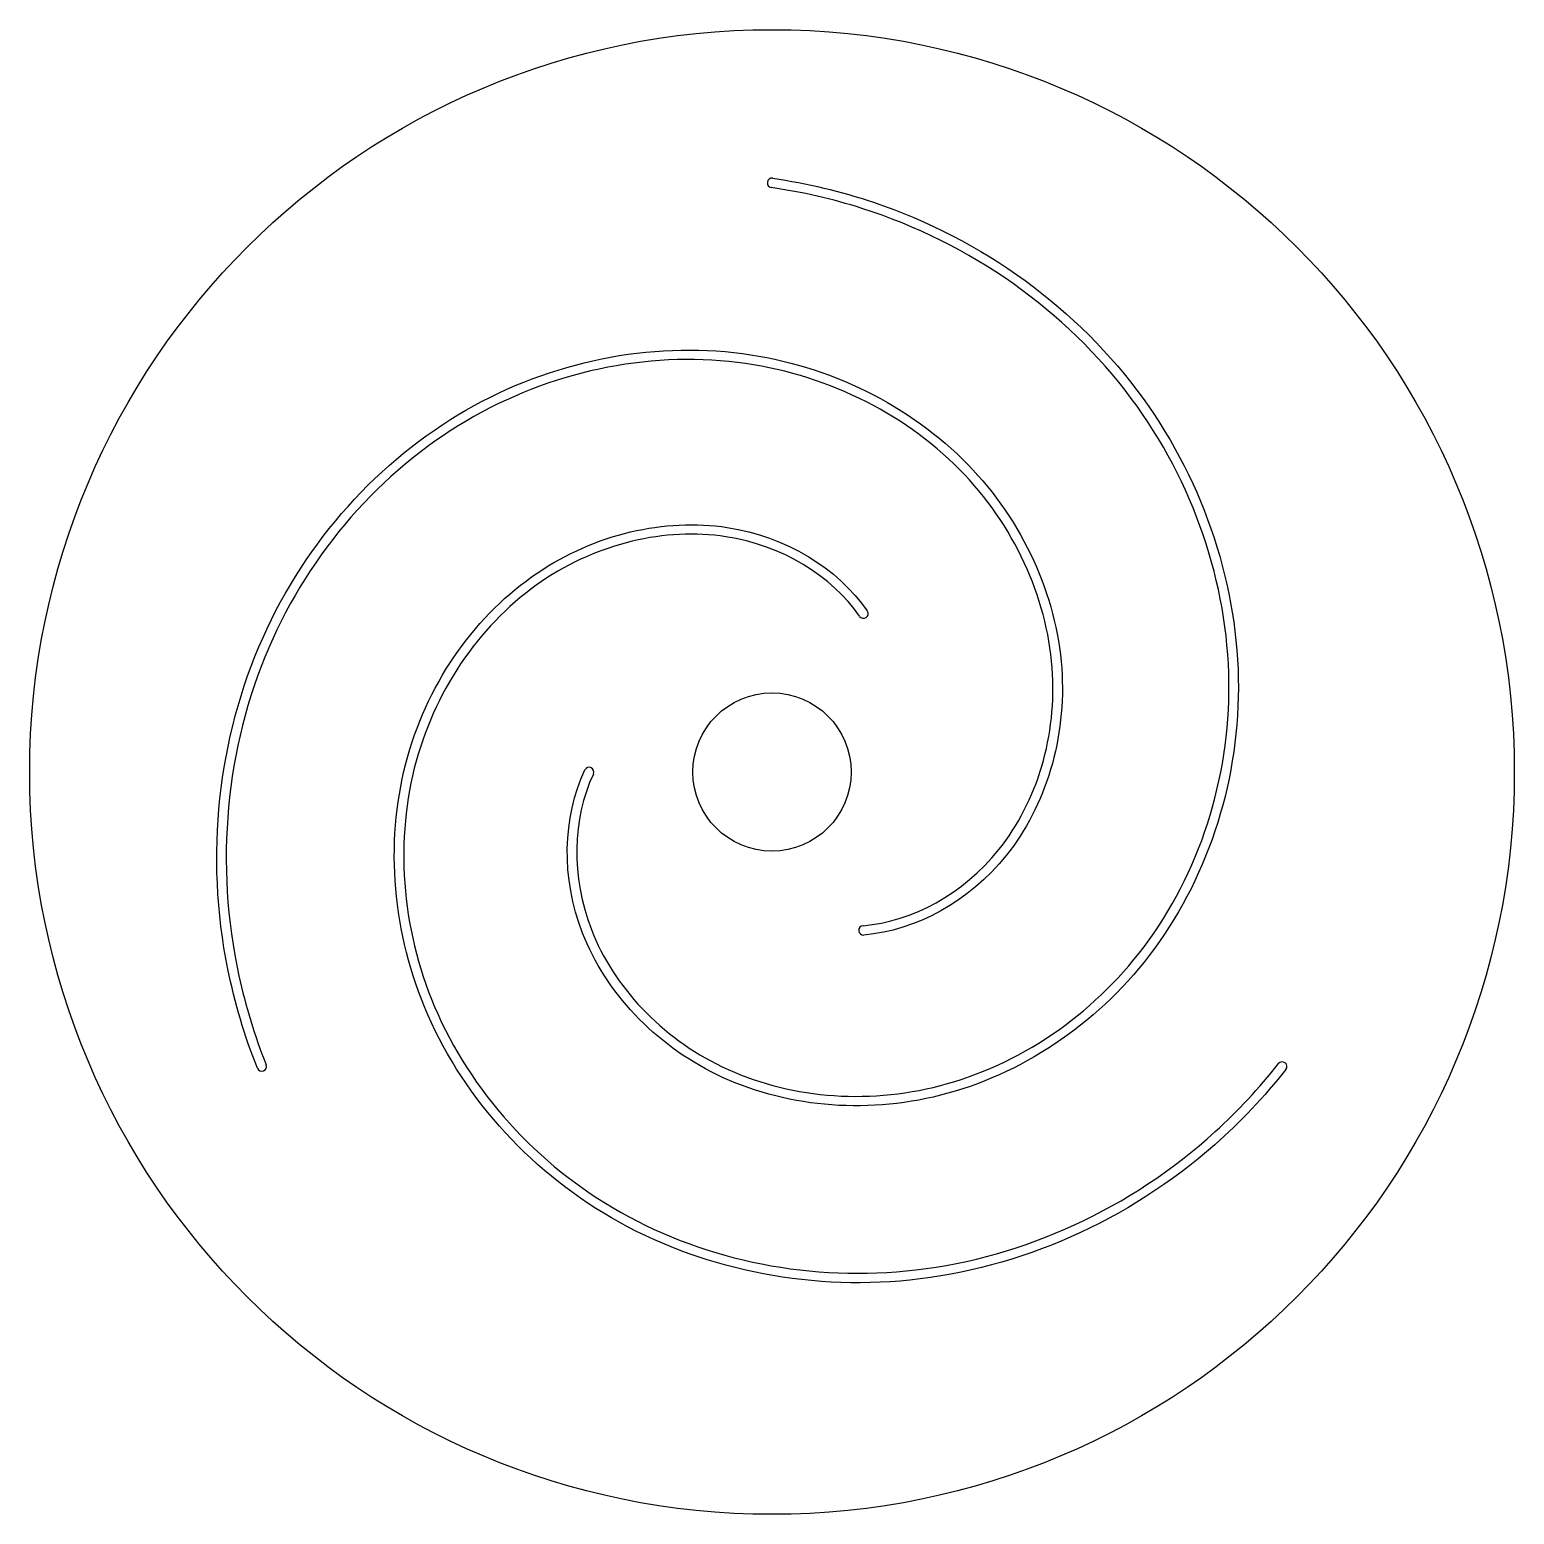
# Model space of a CAD drawing. Header units: millimetres. Extents: x -30 to 30, y -30 to 30.
import ezdxf

# ---------------------------------------------------------------- set-up
doc = ezdxf.new("R2010")
doc.units = ezdxf.units.MM
doc.layers.get('0').update_dxf_attribs({"linetype": 'CONTINUOUS'})

msp = doc.modelspace()

# ---------------------------------------------------------------- linework, layer by layer
for radius in [30, 3.2]:
    msp.add_circle((0, 0), radius)
for centre, radius, start, end in [((0, 23.809), 0.19, 81.67249, 261.67249), ((3.695, 6.4), 0.191, -145.24346, 34.75654), ((-7.39, 0), 0.19, -25.24346, 154.75654), ((3.695, -6.4), 0.19, 94.75654, 274.75654), ((-20.62, -11.905), 0.191, -158.32751, 21.67249), ((20.62, -11.905), 0.19, -38.32751, 141.67249)]:
    msp.add_arc(centre, radius, start, end)
for points, knots in [([(0.028, 23.998), (1.419, 23.794), (2.782, 23.468), (4.098, 23.027), (8.526, 21.54), (12.383, 18.706), (14.997, 15.094), (17.505, 11.628), (18.854, 7.462), (18.848, 3.399), (18.842, -0.583), (17.531, -4.444), (15.244, -7.419), (13.072, -10.243), (10.032, -12.249), (6.805, -13.066), (3.699, -13.853), (0.439, -13.529), (-2.22, -12.236), (-4.759, -11.003), (-6.726, -8.892), (-7.655, -6.507), (-8.523, -4.279), (-8.465, -1.833), (-7.563, 0.081)], [-1, -1, -1, -1, -0.954544, -0.954544, -0.954544, -0.801564, -0.801564, -0.801564, -0.654754, -0.654754, -0.654754, -0.510867, -0.510867, -0.510867, -0.374261, -0.374261, -0.374261, -0.242769, -0.242769, -0.242769, -0.117277, -0.117277, -0.117277, 0, 0, 0, 0]), ([(-7.218, -0.081), (-8.073, -1.893), (-8.133, -4.231), (-7.299, -6.371), (-6.403, -8.672), (-4.491, -10.72), (-2.015, -11.912), (0.58, -13.161), (3.767, -13.465), (6.804, -12.673), (9.958, -11.852), (12.927, -9.859), (15.035, -7.064), (17.254, -4.12), (18.506, -0.306), (18.466, 3.617), (18.425, 7.619), (17.042, 11.713), (14.519, 15.1), (11.89, 18.631), (8.036, 21.377), (3.632, 22.778), (2.445, 23.156), (1.22, 23.438), (-0.028, 23.621)], [0, 0, 0, 0, 0.117303, 0.117303, 0.117303, 0.243435, 0.243435, 0.243435, 0.375598, 0.375598, 0.375598, 0.512884, 0.512884, 0.512884, 0.657428, 0.657428, 0.657428, 0.80488, 0.80488, 0.80488, 0.958564, 0.958564, 0.958564, 1, 1, 1, 1]), ([(-20.797, -11.975), (-21.316, -10.668), (-21.716, -9.325), (-21.991, -7.964), (-22.917, -3.386), (-22.391, 1.371), (-20.57, 5.441), (-18.822, 9.346), (-15.889, 12.597), (-12.367, 14.623), (-8.916, 16.609), (-4.917, 17.404), (-1.197, 16.911), (2.334, 16.442), (5.592, 14.813), (7.913, 12.427), (10.148, 10.13), (11.497, 7.145), (11.707, 4.195), (11.908, 1.38), (11.063, -1.379), (9.463, -3.376), (7.968, -5.241), (5.82, -6.415), (3.711, -6.59)], [-1, -1, -1, -1, -0.954544, -0.954544, -0.954544, -0.801564, -0.801564, -0.801564, -0.654754, -0.654754, -0.654754, -0.510867, -0.510867, -0.510867, -0.374261, -0.374261, -0.374261, -0.242769, -0.242769, -0.242769, -0.117277, -0.117277, -0.117277, 0, 0, 0, 0]), ([(3.679, -6.211), (5.676, -6.044), (7.73, -4.928), (9.167, -3.136), (10.711, -1.209), (11.53, 1.471), (11.324, 4.211), (11.108, 7.083), (9.777, 9.995), (7.574, 12.229), (5.285, 14.55), (2.075, 16.125), (-1.4, 16.552), (-5.059, 17.003), (-8.988, 16.18), (-12.365, 14.183), (-15.811, 12.147), (-18.665, 8.903), (-20.337, 5.024), (-22.08, 0.982), (-22.531, -3.729), (-21.543, -8.243), (-21.276, -9.46), (-20.908, -10.662), (-20.443, -11.834)], [0, 0, 0, 0, 0.117303, 0.117303, 0.117303, 0.243435, 0.243435, 0.243435, 0.375598, 0.375598, 0.375598, 0.512884, 0.512884, 0.512884, 0.657428, 0.657428, 0.657428, 0.80488, 0.80488, 0.80488, 0.958564, 0.958564, 0.958564, 1, 1, 1, 1]), ([(20.769, -12.023), (19.897, -13.126), (18.933, -14.144), (17.893, -15.062), (14.391, -18.154), (10.008, -20.077), (5.573, -20.534), (1.318, -20.973), (-2.965, -20.059), (-6.48, -18.022), (-9.926, -16.026), (-12.614, -12.96), (-14.046, -9.492), (-15.406, -6.199), (-15.624, -2.564), (-14.718, 0.64), (-13.847, 3.723), (-11.936, 6.384), (-9.487, 8.041), (-7.149, 9.622), (-4.337, 10.271), (-1.808, 9.883), (0.555, 9.521), (2.645, 8.248), (3.852, 6.509)], [-1, -1, -1, -1, -0.954544, -0.954544, -0.954544, -0.801564, -0.801564, -0.801564, -0.654754, -0.654754, -0.654754, -0.510867, -0.510867, -0.510867, -0.374261, -0.374261, -0.374261, -0.242769, -0.242769, -0.242769, -0.117277, -0.117277, -0.117277, 0, 0, 0, 0]), ([(3.539, 6.292), (2.397, 7.938), (0.403, 9.159), (-1.867, 9.507), (-4.309, 9.881), (-7.039, 9.249), (-9.309, 7.701), (-11.688, 6.079), (-13.544, 3.47), (-14.377, 0.444), (-15.243, -2.698), (-15.002, -6.265), (-13.635, -9.489), (-12.195, -12.883), (-9.518, -15.874), (-6.1, -17.8), (-2.614, -19.766), (1.622, -20.615), (5.817, -20.124), (10.19, -19.612), (14.495, -17.647), (17.91, -14.535), (18.831, -13.696), (19.688, -12.776), (20.47, -11.787)], [0, 0, 0, 0, 0.117303, 0.117303, 0.117303, 0.243435, 0.243435, 0.243435, 0.375598, 0.375598, 0.375598, 0.512884, 0.512884, 0.512884, 0.657428, 0.657428, 0.657428, 0.80488, 0.80488, 0.80488, 0.958564, 0.958564, 0.958564, 1, 1, 1, 1])]:
    msp.add_open_spline(points, degree=3, knots=knots)

doc.saveas('drawing.dxf')
